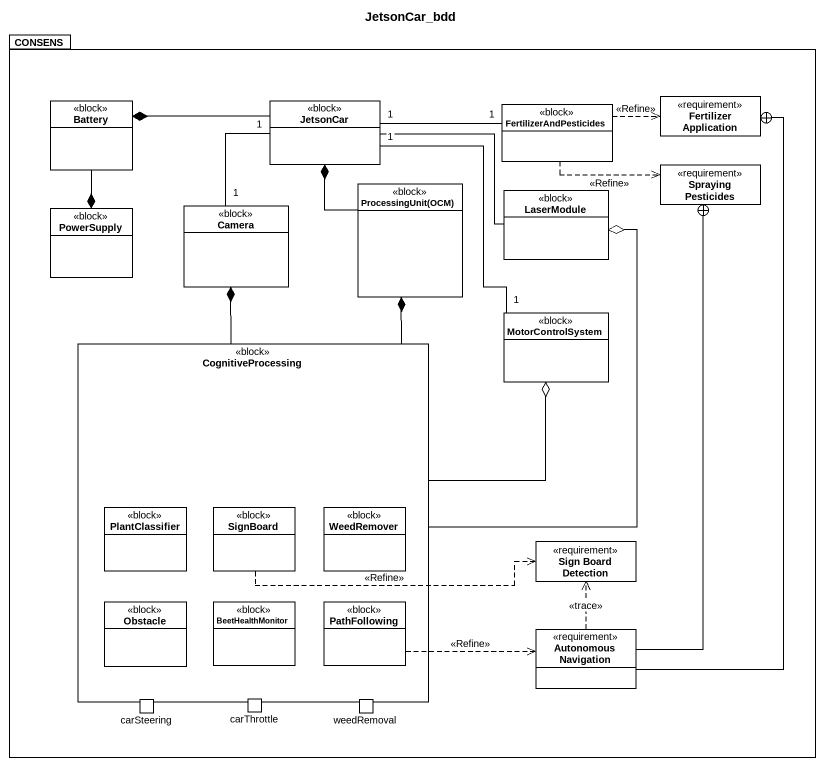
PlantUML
@startuml
title JetsonCar_bdd
allowmixing
hide circle
hide empty members
package CONSENS {
  class Battery <<block>>
  class JetsonCar <<block>>
  class FertilizerAndPesticides <<block>>
  class "Fertilizer Application" as Fertilizer_Application <<requirement>>
  class "Spraying Pesticides" as Spraying_Pesticides <<requirement>>
  class PowerSupply <<block>>
  class Camera <<block>>
  class "ProcessingUnit(OCM)" as ProcessingUnit_OCM <<block>>
  class LaserModule <<block>>
  class MotorControlSystem <<block>>
  rectangle CognitiveProcessing <<block>> {
    class PlantClassifier <<block>>
    class SignBoard <<block>>
    class WeedRemover <<block>>
    class Obstacle <<block>>
    class BeetHealthMonitor <<block>>
    class PathFollowing <<block>>
    port carSteering
    port carThrottle
    port weedRemoval
  }
  class "Sign Board Detection" as Sign_Board_Detection <<requirement>>
  class "Autonomous Navigation" as Autonomous_Navigation <<requirement>>
}
Battery --* PowerSupply
JetsonCar -left-* Battery
FertilizerAndPesticides "1" -left- "1" JetsonCar
FertilizerAndPesticides .right.> Fertilizer_Application : <<Refine>>
FertilizerAndPesticides .right.> Spraying_Pesticides : <<Refine>>
Camera "1" -up- "1" JetsonCar
ProcessingUnit_OCM -up-* JetsonCar
LaserModule -left- JetsonCar
MotorControlSystem "1" -up- "1" JetsonCar
CognitiveProcessing -up-* Camera
CognitiveProcessing -up-* ProcessingUnit_OCM
CognitiveProcessing -up-o LaserModule
CognitiveProcessing -right-o MotorControlSystem
SignBoard .right.> Sign_Board_Detection : <<Refine>>
PathFollowing .right.> Autonomous_Navigation : <<Refine>>
Autonomous_Navigation -up-+ Fertilizer_Application
Autonomous_Navigation -up-+ Spraying_Pesticides
Autonomous_Navigation .up.> Sign_Board_Detection : <<trace>>
@enduml
